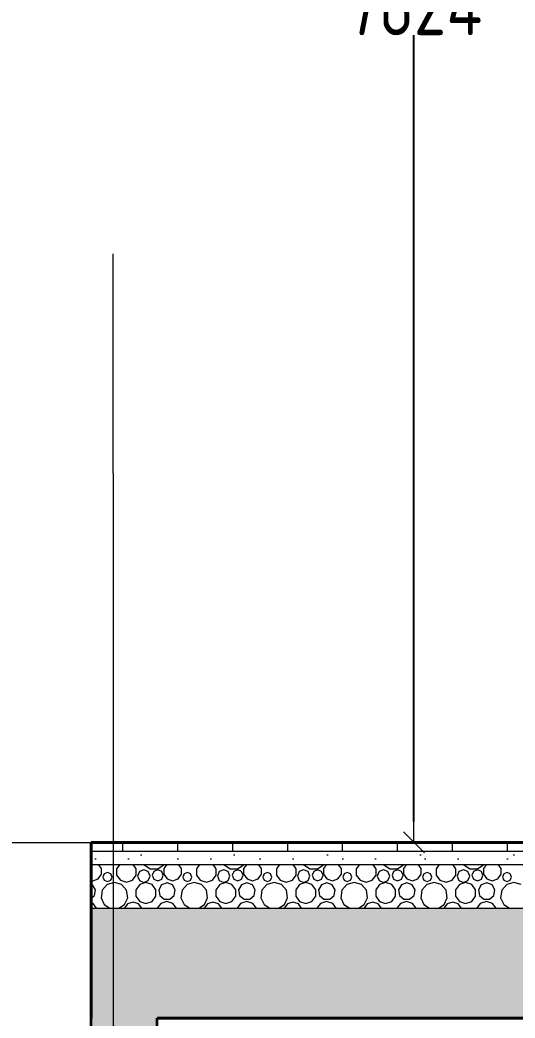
# Model space of a CAD drawing. Header units: millimetres. Extents: x 38742 to 206544, y -3832 to 13261.
# Drawn here: x 188424 to 190677, y 168 to 4715 of the extents above; entities that cross this region are included whole.
import ezdxf
from ezdxf.enums import TextEntityAlignment as Align

# ---------------------------------------------------------------- set-up
doc = ezdxf.new("R2010")
doc.units = ezdxf.units.MM
doc.header["$MEASUREMENT"] = 0
doc.linetypes.add('Штрихштриховая', pattern=[10936.110735, 5291.666508, -2116.666555, 1411.111116, -2116.666555])
for name, color, linetype in [('оси', 7, 'Continuous'), ('перекрытие', 7, 'Continuous'), ('размеры внутр', 7, 'Continuous')]:
    doc.layers.add(name, color=color, linetype=linetype)
for name, color, linetype, lineweight in [('оси_Ном._пера__96', 7, 'Continuous', 13), ('перекрытие_Ном._пера__94', 252, 'Continuous', 13), ('перекрытие_Ном._пера__96', 7, 'Continuous', 13), ('перекрытие_Ном._пера__97', 7, 'Continuous', 20), ('перекрытие_Ном._пера__98', 7, 'Continuous', 35), ('перекрытие_Ном._пера__99', 7, 'Continuous', 40)]:
    doc.layers.add(name, color=color, linetype=linetype, lineweight=lineweight)
doc.styles.add('СГЕНЕРИР_СТИЛЬ_1', font='gost_2_304-81_type.ttf')
doc.dimstyles.new('СГЕНЕРИР_СТИЛЬ__1', dxfattribs={"dimtxt": 270.000005, "dimasz": 95, "dimexe": 0.18, "dimexo": 0, "dimgap": 0.09, "dimtad": 1, "dimtih": 1, "dimtoh": 1, "dimdec": 0, "dimzin": 0, "dimdsep": 46, "dimtxsty": 'СГЕНЕРИР_СТИЛЬ_1', "dimblk": 'ARROWHEAD_6', "dimblk1": 'ARROWHEAD_6', "dimblk2": 'ARROWHEAD_6', "dimcen": 0.09, "dimclrd": 7, "dimclre": 7, "dimclrt": 98, "dimadec": 0, "dimazin": 0, "dimtfac": 1, "dimtdec": 4, "dimtmove": 0, "dimatfit": 3, "dimfxl": 1, "dimtolj": 1, "dimtzin": 0, "dimarcsym": 0})

# ---------------------------------------------------------------- blocks, each defined once
blk = doc.blocks.new('*X110', base_point=(125392.7, 968.2))
at = {"layer": 'перекрытие_Ном._пера__94', "linetype": 'Continuous'}
for p, q in [((188795.8, 849.2), (188782, 868.2)), ((188878.1, 868.2), (188863.8, 848.5)), ((188953.8, 848.5), (188939.5, 868.2)), ((188987.1, 868.2), (188987.7, 866.9)), ((188987.7, 866.9), (189016.7, 848.2)), ((189051.2, 848.2), (189080.2, 866.9)), ((189092.3, 868.2), (189078.6, 849.2)), ((189080.2, 866.9), (189080.8, 868.2)), ((189159.5, 849.2), (189145.7, 868.2)), ((189241.8, 868.2), (189227.5, 848.5)), ((189317.5, 848.5), (189303.2, 868.2)), ((189350.8, 868.2), (189351.4, 866.9)), ((189351.4, 866.9), (189380.4, 848.2)), ((189414.9, 848.2), (189443.9, 866.9)), ((189456.1, 868.2), (189442.3, 849.2)), ((189443.9, 866.9), (189444.5, 868.2)), ((189523.2, 849.2), (189509.4, 868.2)), ((189605.5, 868.2), (189591.2, 848.5)), ((189681.2, 848.5), (189666.9, 868.2)), ((189714.5, 868.2), (189715.1, 866.9)), ((189715.1, 866.9), (189744.1, 848.2)), ((189778.6, 848.2), (189807.6, 866.9)), ((189819.8, 868.2), (189806, 849.2)), ((189807.6, 866.9), (189808.2, 868.2)), ((189886.9, 849.2), (189873.1, 868.2)), ((189969.2, 868.2), (189954.9, 848.5)), ((190044.9, 848.5), (190030.6, 868.2)), ((190078.2, 868.2), (190078.8, 866.9)), ((190078.8, 866.9), (190107.8, 848.2)), ((190142.3, 848.2), (190171.3, 866.9)), ((190183.5, 868.2), (190169.7, 849.2)), ((190171.3, 866.9), (190171.9, 868.2)), ((190250.6, 849.2), (190236.8, 868.2)), ((190332.9, 868.2), (190318.6, 848.5)), ((190408.6, 848.5), (190394.3, 868.2)), ((190441.9, 868.2), (190442.5, 866.9)), ((190442.5, 866.9), (190471.5, 848.2)), ((190506, 848.2), (190535, 866.9)), ((190547.2, 868.2), (190533.4, 849.2)), ((190535, 866.9), (190535.6, 868.2)), ((190614.3, 849.2), (190600.5, 868.2)), ((188780.3, 801.6), (188795.8, 822.9)), ((188795.8, 822.9), (188795.8, 849.2)), ((188808.1, 825.3), (188802, 810.6)), ((188822.7, 831.3), (188808.1, 825.3)), ((188837.3, 825.3), (188822.7, 831.3)), ((188843.4, 810.6), (188837.3, 825.3)), ((188863.8, 848.5), (188863.8, 819.3)), ((188863.8, 819.3), (188881, 795.6)), ((188936.6, 795.6), (188953.8, 819.3)), ((188953.8, 819.3), (188953.8, 848.5)), ((188967.6, 835), (188959.2, 814.8)), ((188987.8, 843.4), (188967.6, 835)), ((189008, 835), (188987.8, 843.4)), ((189016.4, 814.8), (189008, 835)), ((189016.7, 848.2), (189051.2, 848.2)), ((189033.9, 836.1), (189026.6, 818.3)), ((189051.7, 843.4), (189033.9, 836.1)), ((189069.4, 836.1), (189051.7, 843.4)), ((189076.7, 818.3), (189069.4, 836.1)), ((189078.6, 849.2), (189078.6, 822.9)), ((189078.6, 822.9), (189094, 801.6)), ((189144, 801.6), (189159.5, 822.9)), ((189159.5, 822.9), (189159.5, 849.2)), ((189171.8, 825.3), (189165.7, 810.6)), ((189186.4, 831.3), (189171.8, 825.3)), ((189201, 825.3), (189186.4, 831.3)), ((189207.1, 810.6), (189201, 825.3)), ((189227.5, 848.5), (189227.5, 819.3)), ((189227.5, 819.3), (189244.7, 795.6)), ((189300.3, 795.6), (189317.5, 819.3)), ((189317.5, 819.3), (189317.5, 848.5)), ((189331.3, 835), (189322.9, 814.8)), ((189351.5, 843.4), (189331.3, 835)), ((189371.7, 835), (189351.5, 843.4)), ((189380.1, 814.8), (189371.7, 835)), ((189380.4, 848.2), (189414.9, 848.2)), ((189397.6, 836.1), (189390.3, 818.3)), ((189415.4, 843.4), (189397.6, 836.1)), ((189433.1, 836.1), (189415.4, 843.4)), ((189440.4, 818.3), (189433.1, 836.1)), ((189442.3, 849.2), (189442.3, 822.9)), ((189442.3, 822.9), (189457.7, 801.6)), ((189507.7, 801.6), (189523.2, 822.9)), ((189523.2, 822.9), (189523.2, 849.2)), ((189535.5, 825.3), (189529.4, 810.6)), ((189550.1, 831.3), (189535.5, 825.3)), ((189564.7, 825.3), (189550.1, 831.3)), ((189570.8, 810.6), (189564.7, 825.3)), ((189591.2, 848.5), (189591.2, 819.3)), ((189591.2, 819.3), (189608.4, 795.6)), ((189664, 795.6), (189681.2, 819.3)), ((189681.2, 819.3), (189681.2, 848.5)), ((189695, 835), (189686.7, 814.8)), ((189715.2, 843.4), (189695, 835)), ((189735.5, 835), (189715.2, 843.4)), ((189743.8, 814.8), (189735.5, 835)), ((189744.1, 848.2), (189778.6, 848.2)), ((189761.3, 836.1), (189754, 818.3)), ((189779.1, 843.4), (189761.3, 836.1)), ((189796.8, 836.1), (189779.1, 843.4)), ((189804.1, 818.3), (189796.8, 836.1)), ((189806, 849.2), (189806, 822.9)), ((189806, 822.9), (189821.4, 801.6)), ((189871.5, 801.6), (189886.9, 822.9)), ((189886.9, 822.9), (189886.9, 849.2)), ((189899.2, 825.3), (189893.1, 810.6)), ((189913.8, 831.3), (189899.2, 825.3)), ((189928.4, 825.3), (189913.8, 831.3)), ((189934.5, 810.6), (189928.4, 825.3)), ((189954.9, 848.5), (189954.9, 819.3)), ((189954.9, 819.3), (189972.1, 795.6)), ((190027.7, 795.6), (190044.9, 819.3)), ((190044.9, 819.3), (190044.9, 848.5)), ((190058.7, 835), (190050.4, 814.8)), ((190078.9, 843.4), (190058.7, 835)), ((190099.2, 835), (190078.9, 843.4)), ((190107.5, 814.8), (190099.2, 835)), ((190107.8, 848.2), (190142.3, 848.2)), ((190125, 836.1), (190117.7, 818.3)), ((190142.8, 843.4), (190125, 836.1)), ((190160.5, 836.1), (190142.8, 843.4)), ((190167.8, 818.3), (190160.5, 836.1)), ((190169.7, 849.2), (190169.7, 822.9)), ((190169.7, 822.9), (190185.1, 801.6)), ((190235.2, 801.6), (190250.6, 822.9)), ((190250.6, 822.9), (190250.6, 849.2)), ((190262.9, 825.3), (190256.8, 810.6)), ((190277.5, 831.3), (190262.9, 825.3)), ((190292.1, 825.3), (190277.5, 831.3)), ((190298.2, 810.6), (190292.1, 825.3)), ((190318.6, 848.5), (190318.6, 819.3)), ((190318.6, 819.3), (190335.8, 795.6)), ((190391.4, 795.6), (190408.6, 819.3)), ((190408.6, 819.3), (190408.6, 848.5)), ((190422.4, 835), (190414.1, 814.8)), ((190442.7, 843.4), (190422.4, 835)), ((190462.9, 835), (190442.7, 843.4)), ((190471.2, 814.8), (190462.9, 835)), ((190471.5, 848.2), (190506, 848.2)), ((190488.8, 836.1), (190481.4, 818.3)), ((190506.5, 843.4), (190488.8, 836.1)), ((190524.2, 836.1), (190506.5, 843.4)), ((190531.6, 818.3), (190524.2, 836.1)), ((190533.4, 849.2), (190533.4, 822.9)), ((190533.4, 822.9), (190548.8, 801.6)), ((190598.9, 801.6), (190614.3, 822.9)), ((190614.3, 822.9), (190614.3, 849.2)), ((190626.6, 825.3), (190620.6, 810.6)), ((190641.2, 831.3), (190626.6, 825.3)), ((190655.8, 825.3), (190641.2, 831.3)), ((190661.9, 810.6), (190655.8, 825.3)), ((188748.3, 795.8), (188755.3, 793.5)), ((188754.5, 775.6), (188748.3, 777.9)), ((188767.6, 752.9), (188754.5, 775.6)), ((188755.3, 793.5), (188780.3, 801.6)), ((188820.8, 776.5), (188798.2, 750.4)), ((188802, 810.6), (188808.1, 796)), ((188808.1, 796), (188822.7, 790)), ((188853.9, 786.2), (188820.8, 776.5)), ((188822.7, 790), (188837.3, 796)), ((188837.3, 796), (188843.4, 810.6)), ((188887, 776.5), (188853.9, 786.2)), ((188881, 795.6), (188908.8, 786.6)), ((188909.6, 750.4), (188887, 776.5)), ((188908.8, 786.6), (188936.6, 795.6)), ((188969.4, 776), (188952.1, 752.2)), ((188959.2, 814.8), (188967.6, 794.6)), ((188967.6, 794.6), (188987.8, 786.2)), ((188997.5, 785.1), (188969.4, 776)), ((188987.8, 786.2), (189008, 794.6)), ((189025.5, 776), (188997.5, 785.1)), ((189008, 794.6), (189016.4, 814.8)), ((189042.9, 752.2), (189025.5, 776)), ((189026.6, 818.3), (189033.9, 800.6)), ((189033.9, 800.6), (189051.7, 793.3)), ((189051.7, 793.3), (189069.4, 800.6)), ((189068.9, 775.6), (189055.7, 752.9)), ((189093.5, 784.6), (189068.9, 775.6)), ((189069.4, 800.6), (189076.7, 818.3)), ((189118.2, 775.6), (189093.5, 784.6)), ((189094, 801.6), (189119, 793.5)), ((189131.3, 752.9), (189118.2, 775.6)), ((189119, 793.5), (189144, 801.6)), ((189184.5, 776.5), (189161.9, 750.4)), ((189165.7, 810.6), (189171.8, 796)), ((189171.8, 796), (189186.4, 790)), ((189217.6, 786.2), (189184.5, 776.5)), ((189186.4, 790), (189201, 796)), ((189201, 796), (189207.1, 810.6)), ((189250.7, 776.5), (189217.6, 786.2)), ((189244.7, 795.6), (189272.5, 786.6)), ((189273.3, 750.4), (189250.7, 776.5)), ((189272.5, 786.6), (189300.3, 795.6)), ((189333.2, 776), (189315.8, 752.2)), ((189322.9, 814.8), (189331.3, 794.6)), ((189331.3, 794.6), (189351.5, 786.2)), ((189361.2, 785.1), (189333.2, 776)), ((189351.5, 786.2), (189371.7, 794.6)), ((189389.2, 776), (189361.2, 785.1)), ((189371.7, 794.6), (189380.1, 814.8)), ((189406.6, 752.2), (189389.2, 776)), ((189390.3, 818.3), (189397.6, 800.6)), ((189397.6, 800.6), (189415.4, 793.3)), ((189415.4, 793.3), (189433.1, 800.6)), ((189432.6, 775.6), (189419.5, 752.9)), ((189457.2, 784.6), (189432.6, 775.6)), ((189433.1, 800.6), (189440.4, 818.3)), ((189481.9, 775.6), (189457.2, 784.6)), ((189457.7, 801.6), (189482.7, 793.5)), ((189495, 752.9), (189481.9, 775.6)), ((189482.7, 793.5), (189507.7, 801.6)), ((189548.2, 776.5), (189525.7, 750.4)), ((189529.4, 810.6), (189535.5, 796)), ((189535.5, 796), (189550.1, 790)), ((189581.3, 786.2), (189548.2, 776.5)), ((189550.1, 790), (189564.7, 796)), ((189564.7, 796), (189570.8, 810.6)), ((189614.4, 776.5), (189581.3, 786.2)), ((189608.4, 795.6), (189636.2, 786.6)), ((189637, 750.4), (189614.4, 776.5)), ((189636.2, 786.6), (189664, 795.6)), ((189696.9, 776), (189679.5, 752.2)), ((189686.7, 814.8), (189695, 794.6)), ((189695, 794.6), (189715.2, 786.2)), ((189724.9, 785.1), (189696.9, 776)), ((189715.2, 786.2), (189735.5, 794.6)), ((189752.9, 776), (189724.9, 785.1)), ((189735.5, 794.6), (189743.8, 814.8)), ((189770.3, 752.2), (189752.9, 776)), ((189754, 818.3), (189761.3, 800.6)), ((189761.3, 800.6), (189779.1, 793.3)), ((189779.1, 793.3), (189796.8, 800.6)), ((189796.3, 775.6), (189783.2, 752.9)), ((189820.9, 784.6), (189796.3, 775.6)), ((189796.8, 800.6), (189804.1, 818.3)), ((189845.6, 775.6), (189820.9, 784.6)), ((189821.4, 801.6), (189846.4, 793.5)), ((189858.7, 752.9), (189845.6, 775.6)), ((189846.4, 793.5), (189871.5, 801.6)), ((189911.9, 776.5), (189889.4, 750.4)), ((189893.1, 810.6), (189899.2, 796)), ((189899.2, 796), (189913.8, 790)), ((189945, 786.2), (189911.9, 776.5)), ((189913.8, 790), (189928.4, 796)), ((189928.4, 796), (189934.5, 810.6)), ((189978.1, 776.5), (189945, 786.2)), ((189972.1, 795.6), (189999.9, 786.6)), ((190000.7, 750.4), (189978.1, 776.5)), ((189999.9, 786.6), (190027.7, 795.6)), ((190060.6, 776), (190043.2, 752.2)), ((190050.4, 814.8), (190058.7, 794.6)), ((190058.7, 794.6), (190078.9, 786.2)), ((190088.6, 785.1), (190060.6, 776)), ((190078.9, 786.2), (190099.2, 794.6)), ((190116.6, 776), (190088.6, 785.1)), ((190099.2, 794.6), (190107.5, 814.8)), ((190134, 752.2), (190116.6, 776)), ((190117.7, 818.3), (190125, 800.6)), ((190125, 800.6), (190142.8, 793.3)), ((190142.8, 793.3), (190160.5, 800.6)), ((190160, 775.6), (190146.9, 752.9)), ((190184.6, 784.6), (190160, 775.6)), ((190160.5, 800.6), (190167.8, 818.3)), ((190209.3, 775.6), (190184.6, 784.6)), ((190185.1, 801.6), (190210.1, 793.5)), ((190222.4, 752.9), (190209.3, 775.6)), ((190210.1, 793.5), (190235.2, 801.6)), ((190275.7, 776.5), (190253.1, 750.4)), ((190256.8, 810.6), (190262.9, 796)), ((190262.9, 796), (190277.5, 790)), ((190308.8, 786.2), (190275.7, 776.5)), ((190277.5, 790), (190292.1, 796)), ((190292.1, 796), (190298.2, 810.6)), ((190341.8, 776.5), (190308.8, 786.2)), ((190335.8, 795.6), (190363.6, 786.6)), ((190364.4, 750.4), (190341.8, 776.5)), ((190363.6, 786.6), (190391.4, 795.6)), ((190424.3, 776), (190406.9, 752.2)), ((190414.1, 814.8), (190422.4, 794.6)), ((190422.4, 794.6), (190442.7, 786.2)), ((190452.3, 785.1), (190424.3, 776)), ((190442.7, 786.2), (190462.9, 794.6)), ((190480.4, 776), (190452.3, 785.1)), ((190462.9, 794.6), (190471.2, 814.8)), ((190497.7, 752.2), (190480.4, 776)), ((190481.4, 818.3), (190488.8, 800.6)), ((190488.8, 800.6), (190506.5, 793.3)), ((190506.5, 793.3), (190524.2, 800.6)), ((190523.7, 775.6), (190510.6, 752.9)), ((190548.4, 784.6), (190523.7, 775.6)), ((190524.2, 800.6), (190531.6, 818.3)), ((190573, 775.6), (190548.4, 784.6)), ((190548.8, 801.6), (190573.9, 793.5)), ((190586.1, 752.9), (190573, 775.6)), ((190573.9, 793.5), (190598.9, 801.6)), ((190639.4, 776.5), (190616.8, 750.4)), ((190620.6, 810.6), (190626.6, 796)), ((190626.6, 796), (190641.2, 790)), ((190672.5, 786.2), (190639.4, 776.5)), ((190641.2, 790), (190655.8, 796)), ((190655.8, 796), (190661.9, 810.6)), ((190705.6, 776.5), (190672.5, 786.2)), ((188763, 727.1), (188767.6, 752.9)), ((188798.2, 750.4), (188793.3, 716.3)), ((188914.5, 716.3), (188909.6, 750.4)), ((188952.1, 752.2), (188952.1, 722.7)), ((189042.9, 722.7), (189042.9, 752.2)), ((189055.7, 752.9), (189060.3, 727.1)), ((189126.7, 727.1), (189131.3, 752.9)), ((189161.9, 750.4), (189157, 716.3)), ((189278.2, 716.3), (189273.3, 750.4)), ((189315.8, 752.2), (189315.8, 722.7)), ((189406.6, 722.7), (189406.6, 752.2)), ((189419.5, 752.9), (189424, 727.1)), ((189490.4, 727.1), (189495, 752.9)), ((189525.7, 750.4), (189520.7, 716.3)), ((189641.9, 716.3), (189637, 750.4)), ((189679.5, 752.2), (189679.5, 722.7)), ((189770.3, 722.7), (189770.3, 752.2)), ((189783.2, 752.9), (189787.7, 727.1)), ((189854.2, 727.1), (189858.7, 752.9)), ((189889.4, 750.4), (189884.5, 716.3)), ((190005.6, 716.3), (190000.7, 750.4)), ((190043.2, 752.2), (190043.2, 722.7)), ((190134, 722.7), (190134, 752.2)), ((190146.9, 752.9), (190151.4, 727.1)), ((190217.9, 727.1), (190222.4, 752.9)), ((190253.1, 750.4), (190248.2, 716.3)), ((190369.3, 716.3), (190364.4, 750.4)), ((190406.9, 752.2), (190406.9, 722.7)), ((190497.7, 722.7), (190497.7, 752.2)), ((190510.6, 752.9), (190515.1, 727.1)), ((190581.6, 727.1), (190586.1, 752.9)), ((190616.8, 750.4), (190611.9, 716.3)), ((188748.3, 714.7), (188763, 727.1)), ((188756.6, 690.2), (188748.3, 692.9)), ((188772.6, 668.2), (188756.6, 690.2)), ((188793.3, 716.3), (188807.7, 684.9)), ((188807.7, 684.9), (188833.7, 668.2)), ((188874.2, 668.2), (188900.2, 684.9)), ((188914, 688.5), (188899.3, 668.2)), ((188900.2, 684.9), (188914.5, 716.3)), ((188939, 696.6), (188914, 688.5)), ((188964, 688.5), (188939, 696.6)), ((188952.1, 722.7), (188969.4, 698.8)), ((188978.8, 668.2), (188964, 688.5)), ((188969.4, 698.8), (188997.5, 689.7)), ((188997.5, 689.7), (189025.5, 698.8)), ((189025.5, 698.8), (189042.9, 722.7)), ((189064.7, 690.2), (189048.7, 668.2)), ((189060.3, 727.1), (189080.4, 710.2)), ((189092.5, 699.2), (189064.7, 690.2)), ((189080.4, 710.2), (189106.6, 710.2)), ((189120.3, 690.2), (189092.5, 699.2)), ((189106.6, 710.2), (189126.7, 727.1)), ((189136.3, 668.2), (189120.3, 690.2)), ((189157, 716.3), (189171.4, 684.9)), ((189171.4, 684.9), (189197.4, 668.2)), ((189237.9, 668.2), (189263.9, 684.9)), ((189277.7, 688.5), (189263, 668.2)), ((189263.9, 684.9), (189278.2, 716.3)), ((189302.7, 696.6), (189277.7, 688.5)), ((189327.7, 688.5), (189302.7, 696.6)), ((189315.8, 722.7), (189333.2, 698.8)), ((189342.5, 668.2), (189327.7, 688.5)), ((189333.2, 698.8), (189361.2, 689.7)), ((189361.2, 689.7), (189389.2, 698.8)), ((189389.2, 698.8), (189406.6, 722.7)), ((189428.4, 690.2), (189412.4, 668.2)), ((189424, 727.1), (189444.1, 710.2)), ((189456.2, 699.2), (189428.4, 690.2)), ((189444.1, 710.2), (189470.3, 710.2)), ((189484, 690.2), (189456.2, 699.2)), ((189470.3, 710.2), (189490.4, 727.1)), ((189500, 668.2), (189484, 690.2)), ((189520.7, 716.3), (189535.1, 684.9)), ((189535.1, 684.9), (189561.1, 668.2)), ((189601.6, 668.2), (189627.6, 684.9)), ((189641.4, 688.5), (189626.7, 668.2)), ((189627.6, 684.9), (189641.9, 716.3)), ((189666.4, 696.6), (189641.4, 688.5)), ((189691.5, 688.5), (189666.4, 696.6)), ((189679.5, 722.7), (189696.9, 698.8)), ((189706.2, 668.2), (189691.5, 688.5)), ((189696.9, 698.8), (189724.9, 689.7)), ((189724.9, 689.7), (189752.9, 698.8)), ((189752.9, 698.8), (189770.3, 722.7)), ((189792.1, 690.2), (189776.1, 668.2)), ((189787.7, 727.1), (189807.8, 710.2)), ((189819.9, 699.2), (189792.1, 690.2)), ((189807.8, 710.2), (189834.1, 710.2)), ((189847.7, 690.2), (189819.9, 699.2)), ((189834.1, 710.2), (189854.2, 727.1)), ((189863.7, 668.2), (189847.7, 690.2)), ((189884.5, 716.3), (189898.8, 684.9)), ((189898.8, 684.9), (189924.8, 668.2)), ((189965.3, 668.2), (189991.3, 684.9)), ((190005.1, 688.5), (189990.4, 668.2)), ((189991.3, 684.9), (190005.6, 716.3)), ((190030.1, 696.6), (190005.1, 688.5)), ((190055.2, 688.5), (190030.1, 696.6)), ((190043.2, 722.7), (190060.6, 698.8)), ((190069.9, 668.2), (190055.2, 688.5)), ((190060.6, 698.8), (190088.6, 689.7)), ((190088.6, 689.7), (190116.6, 698.8)), ((190116.6, 698.8), (190134, 722.7)), ((190155.8, 690.2), (190139.8, 668.2)), ((190151.4, 727.1), (190171.5, 710.2)), ((190183.6, 699.2), (190155.8, 690.2)), ((190171.5, 710.2), (190197.8, 710.2)), ((190211.4, 690.2), (190183.6, 699.2)), ((190197.8, 710.2), (190217.9, 727.1)), ((190227.4, 668.2), (190211.4, 690.2)), ((190248.2, 716.3), (190262.5, 684.9)), ((190262.5, 684.9), (190288.5, 668.2)), ((190329, 668.2), (190355, 684.9)), ((190368.8, 688.5), (190354.1, 668.2)), ((190355, 684.9), (190369.3, 716.3)), ((190393.9, 696.6), (190368.8, 688.5)), ((190418.9, 688.5), (190393.9, 696.6)), ((190406.9, 722.7), (190424.3, 698.8)), ((190433.6, 668.2), (190418.9, 688.5)), ((190424.3, 698.8), (190452.3, 689.7)), ((190452.3, 689.7), (190480.4, 698.8)), ((190480.4, 698.8), (190497.7, 722.7)), ((190519.5, 690.2), (190503.6, 668.2)), ((190515.1, 727.1), (190535.2, 710.2)), ((190547.3, 699.2), (190519.5, 690.2)), ((190535.2, 710.2), (190561.5, 710.2)), ((190575.1, 690.2), (190547.3, 699.2)), ((190561.5, 710.2), (190581.6, 727.1)), ((190591.1, 668.2), (190575.1, 690.2)), ((190611.9, 716.3), (190626.2, 684.9)), ((190626.2, 684.9), (190652.2, 668.2))]:
    blk.add_line(p, q, dxfattribs=at)
blk = doc.blocks.new('Элемент разреза_76_1', base_point=(125392.7, 968.2))
at = {"layer": 'перекрытие_Ном._пера__94', "linetype": 'Continuous'}
h = blk.add_hatch(dxfattribs=at)
h.set_pattern_fill('СЕТКА_25X25_0001', color=256, style=0, pattern_type=2)
h.set_pattern_definition([(0, (125392.65, 968.2), (0, 250), []), (90, (125392.65, 968.2), (-250, 0), [])])
h.paths.add_polyline_path([(197848.3, 928.2), (197848.3, 968.2), (188748.3, 968.2), (188748.3, 928.2)])
h = blk.add_hatch(dxfattribs=at)
h.set_pattern_fill('БЕТОН_ЛЕГКИЙ_0001', color=256, style=0, pattern_type=2)
h.set_pattern_definition([(0, (125392.65, 968.2), (0, 779.423), [48.75, -401.25]), (0, (125617.65, 1357.9), (0, 779.423), [48.75, -401.25]), (60, (125392.65, 968.2), (-675, 389.7114), [48.75, -401.25]), (60, (125842.65, 968.2), (-675, 389.7114), [48.75, -401.25]), (120, (125441.4, 968.2), (675, 389.7114), [48.75, -401.25]), (120, (125891.4, 968.2), (675, 389.7114), [48.75, -401.25]), (0, (125392.65, 1043.19), (0, 150), [0, -150, 0, -225]), (45, (125467.65, 1043.19), (-106.06602, 106.06602), [0, -112.5, 0, -187.5])])
h.paths.add_polyline_path([(197848.3, 868.2), (197848.3, 928.2), (188748.3, 928.2), (188748.3, 868.2)])
blk.add_hatch(color=256, dxfattribs=at).paths.add_polyline_path([(197848.3, 168.2), (197848.3, 668.2), (188748.3, 668.2), (188748.3, 168.2)])
at = {"layer": 'перекрытие_Ном._пера__96', "linetype": 'Continuous'}
blk.add_line((184748.3, 968.2), (188748.3, 968.2), dxfattribs=at)
at = {"layer": 'перекрытие_Ном._пера__97', "linetype": 'Continuous'}
for p, q in [((188748.3, 928.2), (197848.3, 928.2)), ((188748.3, 928.2), (197848.3, 928.2)), ((188748.3, 868.2), (197848.3, 868.2)), ((188748.3, 868.2), (197848.3, 868.2)), ((188748.3, 668.2), (197848.3, 668.2)), ((188748.3, 668.2), (197848.3, 668.2))]:
    blk.add_line(p, q, dxfattribs=at)
at = {"layer": 'перекрытие_Ном._пера__99', "linetype": 'Continuous'}
for p, q in [((188748.3, 968.2), (197848.3, 968.2)), ((188748.3, 928.2), (188748.3, 968.2)), ((188748.3, 868.2), (188748.3, 928.2)), ((188748.3, 668.2), (188748.3, 868.2)), ((188748.3, 168.2), (188748.3, 668.2)), ((189048.3, 168.2), (197848.3, 168.2))]:
    blk.add_line(p, q, dxfattribs=at)
at = {"layer": 'перекрытие'}
blk.add_blockref('*X110', (125392.7, 968.2), dxfattribs=at)
blk = doc.blocks.new('Элемент разреза_95_1', base_point=(125392.7, 968.2))
at = {"layer": 'перекрытие_Ном._пера__94', "linetype": 'Continuous'}
blk.add_hatch(color=256, dxfattribs=at).paths.add_polyline_path([(188748.3, 168.2), (188748.3, -831.8), (189048.3, -831.8), (189048.3, 168.2)])
at = {"layer": 'перекрытие_Ном._пера__98', "linetype": 'Continuous'}
for p, q in [((188748.3, -831.8), (188748.3, 168.2)), ((189048.3, -831.8), (189048.3, 168.2))]:
    blk.add_line(p, q, dxfattribs=at)
blk = doc.blocks.new('Стандартный маркер сетки[17]_1', base_point=(188848.3, 3649.8))
at = {"layer": 'оси_Ном._пера__96', "linetype": 'Штрихштриховая'}
for q in [(188848.3, 3649.8), (188848.3, -2031.8)]:
    blk.add_line((188848.3, 2649.8), q, dxfattribs=at)
at = {"layer": 'оси_Ном._пера__96', "style": 'СГЕНЕРИР_СТИЛЬ_1'}
blk.add_attdef('AC_MarkerText_1', text='', height=350, rotation=360, dxfattribs=at).set_placement((188709.2, -3701.5), align=Align.BOTTOM_LEFT)
blk = doc.blocks.new('ARROWHEAD_6')
at = {"color": 0, "linetype": 'Continuous', "lineweight": 0}
for p, q in [((-0.5, -0.5), (0.5, 0.5)), ((0, 0), (-1, 0))]:
    blk.add_line(p, q, dxfattribs=at)
blk = doc.blocks.new('*D201')
at = {"layer": 'Defpoints', "color": 0, "linetype": 'Continuous', "transparency": 16777216}
for p in [(188798.3, 8591.9), (188848.3, 968.2), (190217.4, 968.2)]:
    blk.add_point(p, dxfattribs=at)
at = {"layer": 'размеры внутр', "color": 7, "linetype": 'Continuous', "lineweight": -2, "transparency": 16777216}
for p, q in [((188798.3, 8591.9), (190217.6, 8591.9)), ((190217.4, 8496.9), (190217.4, 4915.1)), ((190217.4, 1063.2), (190217.4, 4645)), ((188848.3, 968.2), (190217.6, 968.2))]:
    blk.add_line(p, q, dxfattribs=at)
at = {"layer": 'размеры внутр', "color": 7, "linetype": 'Continuous', "lineweight": -2, "transparency": 16777216, "xscale": 95, "yscale": 95, "zscale": 95}
for p, rotation in [((190217.4, 8591.9), 90), ((190217.4, 968.2), 270)]:
    blk.add_blockref('ARROWHEAD_6', p, dxfattribs=dict(at, rotation=rotation))
at = {"layer": 'размеры внутр', "color": 98, "linetype": 'Continuous', "transparency": 16777216, "insert": (190217.4, 4780.1), "char_height": 270, "attachment_point": 5, "style": 'СГЕНЕРИР_СТИЛЬ_1'}
blk.add_mtext('\\A1;7624', dxfattribs=at)

msp = doc.modelspace()

# ---------------------------------------------------------------- block references
at = {"layer": 'оси', "color": 251, "linetype": 'Continuous', "lineweight": 13}
msp.add_blockref('Стандартный маркер сетки[17]_1', (188848.3, 3649.8), dxfattribs=at)
at = {"layer": 'перекрытие'}
for name in ['Элемент разреза_76_1', 'Элемент разреза_95_1']:
    msp.add_blockref(name, (125392.7, 968.2), dxfattribs=at)

# ---------------------------------------------------------------- dimensions: what is measured, and where the dimension line sits
at = {"layer": 'размеры внутр', "linetype": 'Continuous'}
dim = msp.add_linear_dim(base=(190217.4, 968.2), p1=(188798.3, 8591.9), p2=(188848.3, 968.2), angle=90, dimstyle='СГЕНЕРИР_СТИЛЬ__1', dxfattribs=at)
dim.commit()
dim.dimension.update_dxf_attribs({"geometry": '*D201', "text_midpoint": (190217.4, 4780.1)})

doc.saveas('drawing.dxf')
